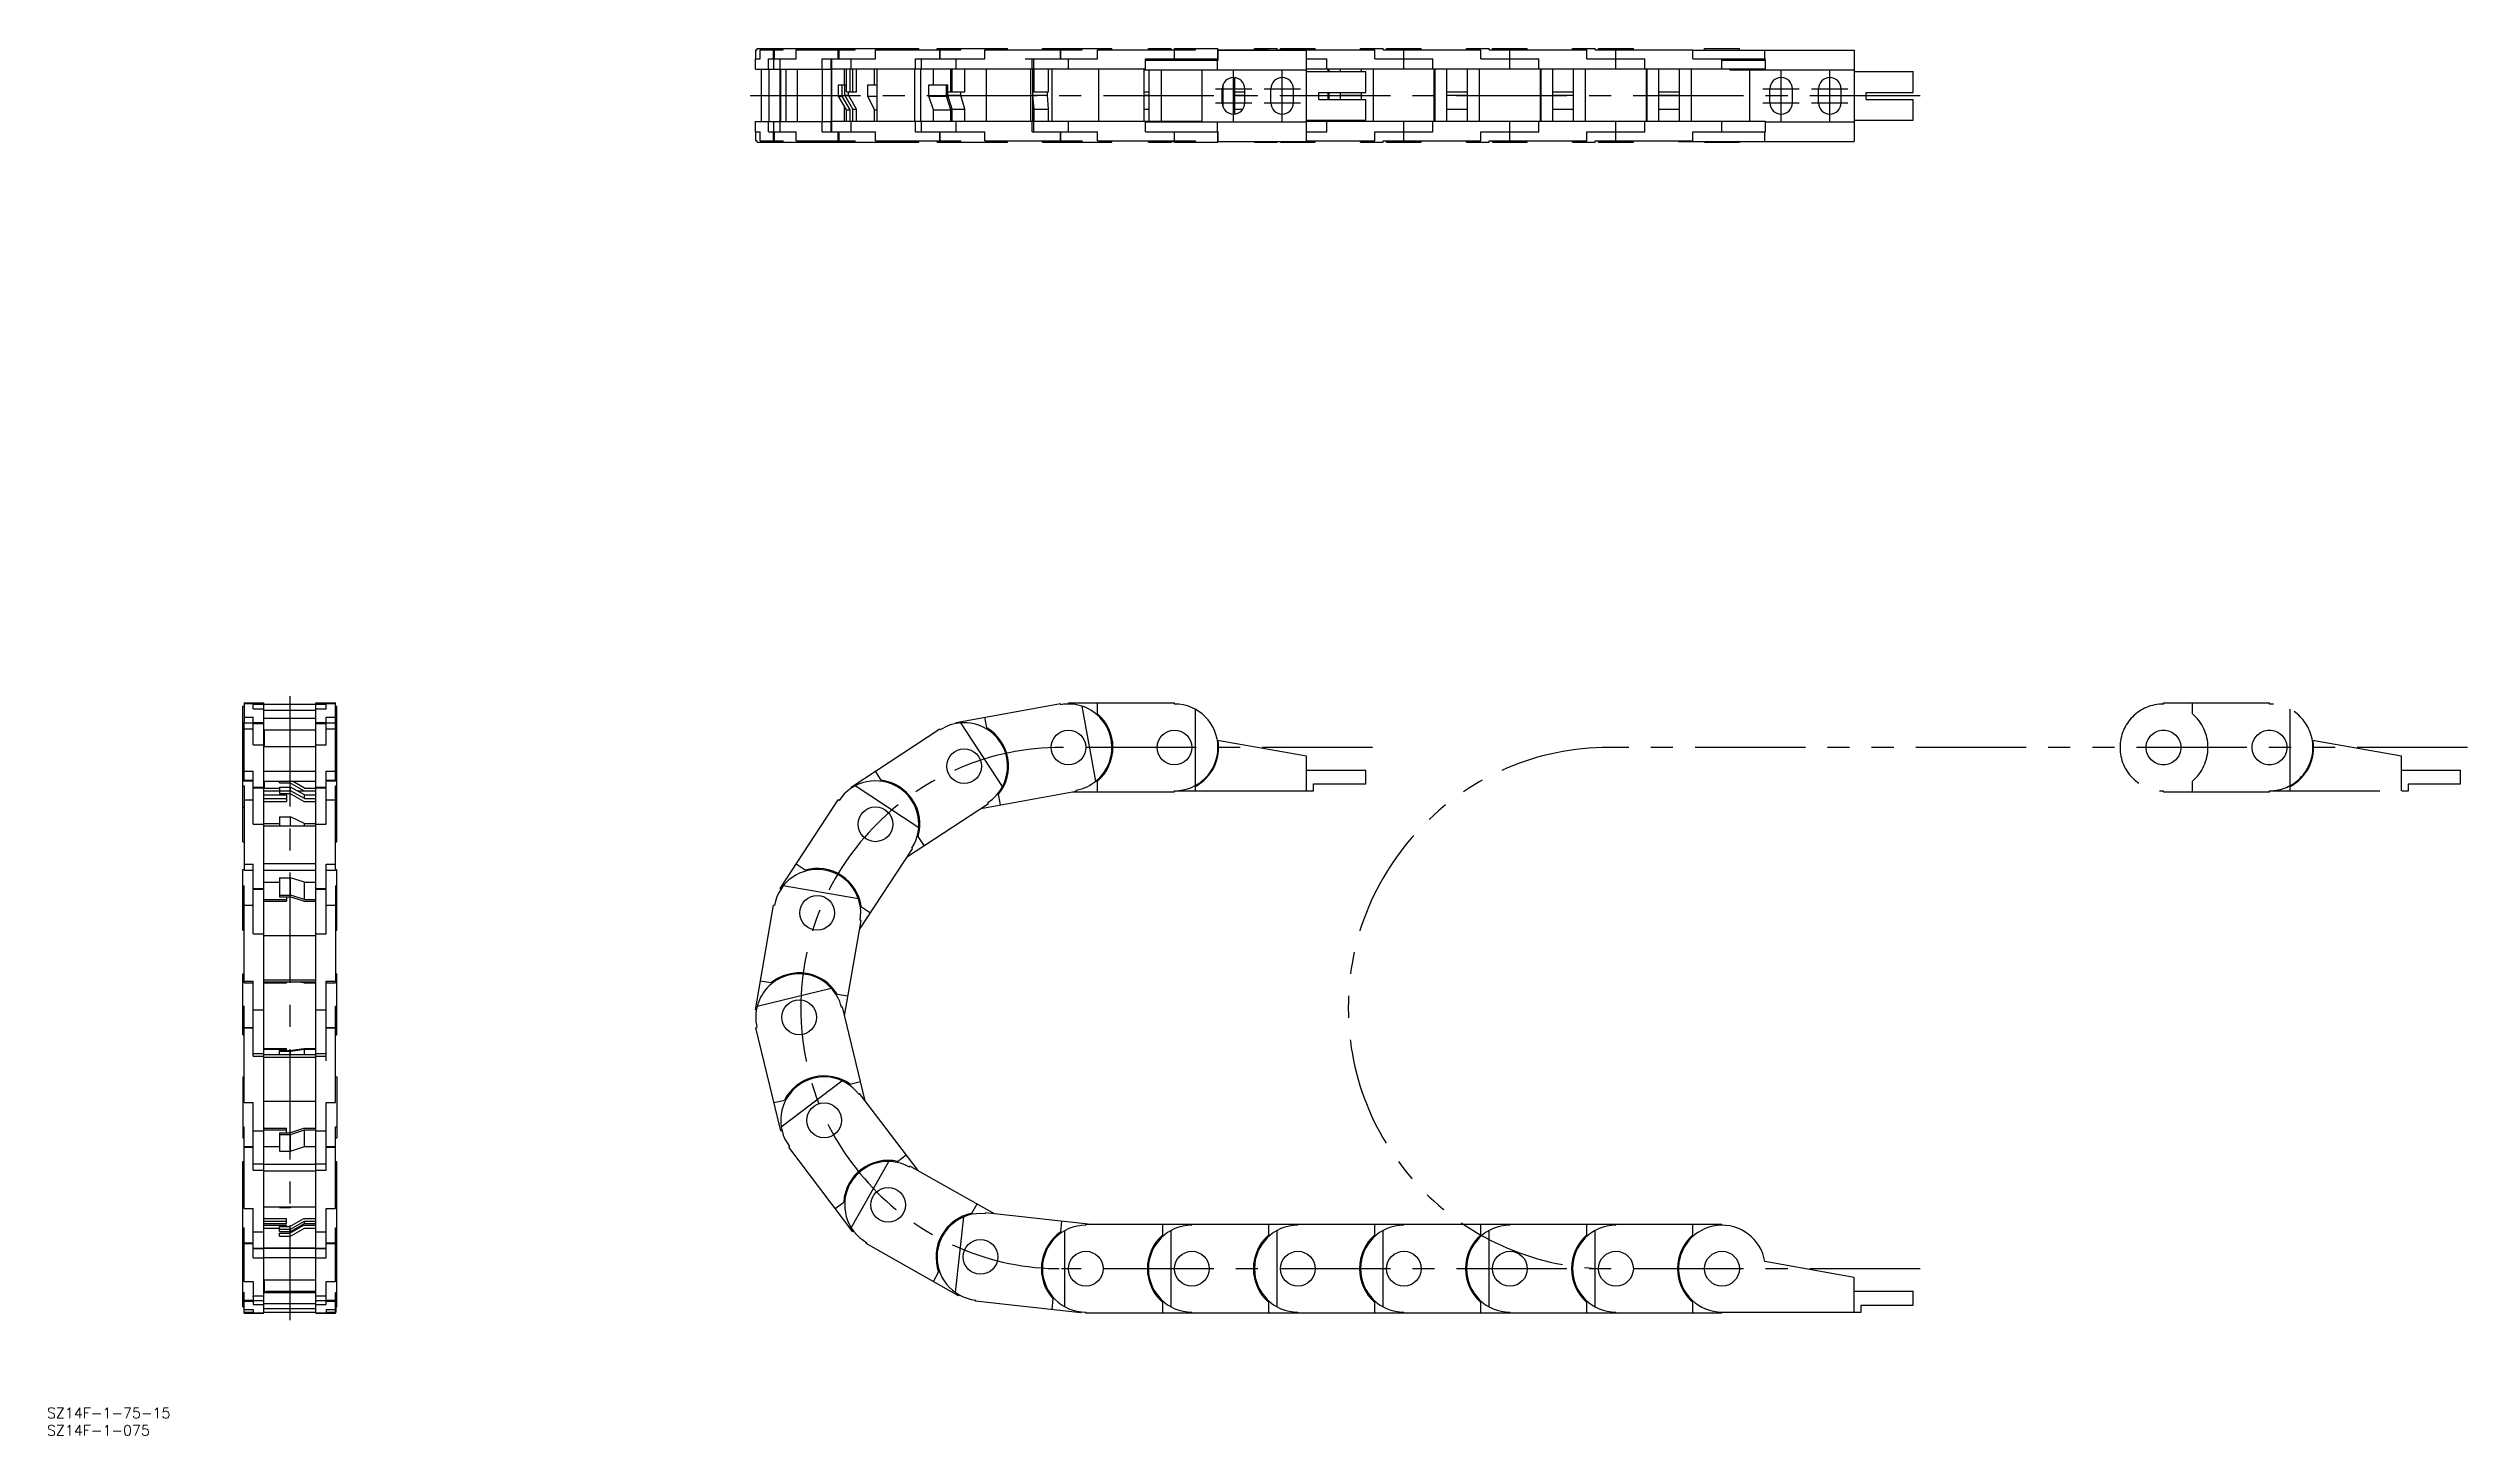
# Model space of a CAD drawing. Extents: x -69 to 626, y -35 to 364.
import ezdxf

# ---------------------------------------------------------------- set-up
doc = ezdxf.new("R2010")
doc.units = 0
doc.linetypes.add('CENTER', pattern=[50.8, 31.75, -6.35, 6.35, -6.35])
doc.linetypes.add('PHANTOM', pattern=[63.5, 31.75, -6.35, 6.35, -6.35, 6.35, -6.35])
doc.layers.get('0').update_dxf_attribs({"linetype": 'CONTINUOUS'})
doc.layers.add('CENTER', color=1, linetype='CENTER')
doc.styles.get("Standard").update_dxf_attribs({"font": 'txt.shx', "height": 3, "bigfont": 'bigfont.shx'})

msp = doc.modelspace()

# ---------------------------------------------------------------- linework, layer by layer
at = {"color": 7, "linetype": 'CONTINUOUS'}
for p, q in [((134.03, 363.58), (134.46, 363.58)), ((134.03, 360.97), (134.03, 363.58)), ((134.46, 363.97), (180.97, 363.97)), ((134.46, 363.58), (134.46, 363.97)), ((135.34, 363.58), (141.95, 363.58)), ((135.34, 360.97), (135.34, 363.58)), ((139.12, 360.97), (139.12, 363.58)), ((139.42, 360.97), (139.42, 363.58)), ((141.95, 363.58), (141.95, 363.97)), ((145.62, 363.58), (162.6, 363.58)), ((145.62, 360.97), (145.62, 363.58)), ((157.77, 360.97), (157.77, 363.58)), ((158.02, 360.97), (158.02, 363.58)), ((162.6, 363.58), (162.6, 363.97)), ((168.44, 363.58), (192.99, 363.58)), ((168.44, 360.97), (168.44, 363.58)), ((180.97, 363.58), (180.97, 363.97)), ((186.19, 363.97), (206.48, 363.97)), ((186.19, 363.58), (186.19, 363.97)), ((186.96, 360.97), (186.96, 363.58)), ((187.13, 360.97), (187.13, 363.58)), ((188.98, 363.58), (188.98, 363.97)), ((192.99, 363.58), (192.99, 363.97)), ((199.94, 363.58), (227.97, 363.58)), ((199.94, 360.97), (199.94, 363.58)), ((206.48, 363.58), (206.48, 363.97)), ((216.5, 363.97), (236.5, 363.97)), ((216.5, 363.58), (216.5, 363.97)), ((219, 363.58), (219, 363.97)), ((221.74, 360.97), (221.74, 363.58)), ((221.79, 360.97), (221.79, 363.58)), ((227.97, 363.58), (227.97, 363.97)), ((232.35, 363.58), (260.5, 363.58)), ((232.35, 360.97), (232.35, 363.58)), ((236.5, 363.58), (236.5, 363.97)), ((247, 363.97), (253.5, 363.97)), ((247, 363.58), (247, 363.97)), ((253.5, 363.58), (253.5, 363.97)), ((254.5, 363.97), (267, 363.97)), ((254.5, 360.97), (254.5, 363.97)), ((260.5, 363.58), (260.5, 363.97)), ((267, 360.97), (267, 363.97)), ((267, 363.58), (281.65, 363.58)), ((267, 363.45), (292.5, 363.45)), ((267.04, 360.62), (267.04, 363.45)), ((277.5, 363.97), (284, 363.97)), ((277.5, 363.58), (277.5, 363.97)), ((281.65, 363.45), (281.65, 363.58)), ((284, 363.58), (284, 363.97)), ((284, 363.58), (312.15, 363.58)), ((285, 363.97), (295, 363.97)), ((285, 363.58), (285, 363.97)), ((290, 363.45), (290, 363.58)), ((292.5, 337.15), (292.5, 363.45)), ((295, 363.58), (295, 363.97)), ((308, 363.97), (314.5, 363.97)), ((308, 363.58), (308, 363.97)), ((312.15, 360.97), (312.15, 363.58)), ((314.5, 363.58), (314.5, 363.97)), ((314.5, 363.58), (342.65, 363.58)), ((315.5, 363.97), (325.5, 363.97)), ((315.5, 363.58), (315.5, 363.97)), ((320.5, 357.97), (320.5, 363.58)), ((325.5, 363.58), (325.5, 363.97)), ((338.5, 363.97), (345, 363.97)), ((338.5, 363.58), (338.5, 363.97)), ((342.65, 360.97), (342.65, 363.58)), ((345, 363.58), (345, 363.97)), ((345, 363.58), (373.15, 363.58)), ((346, 363.97), (356, 363.97)), ((346, 363.58), (346, 363.97)), ((351, 357.97), (351, 363.58)), ((356, 363.58), (356, 363.97)), ((369, 363.97), (375.5, 363.97)), ((369, 363.58), (369, 363.97)), ((373.15, 360.97), (373.15, 363.58)), ((375.5, 363.58), (375.5, 363.97)), ((375.5, 363.58), (403.65, 363.58)), ((376.5, 363.97), (386.5, 363.97)), ((376.5, 363.58), (376.5, 363.97)), ((381.5, 357.97), (381.5, 363.58)), ((386.5, 363.58), (386.5, 363.97)), ((403.65, 360.97), (403.65, 363.58)), ((403.65, 363.45), (450, 363.45)), ((407, 363.97), (417, 363.97)), ((407, 363.45), (407, 363.97)), ((417, 363.45), (417, 363.97)), ((424.33, 360.62), (424.33, 363.45)), ((450, 363.45), (450, 337.15)), ((133.92, 357.97), (133.92, 360.97)), ((133.92, 360.97), (135.34, 360.97)), ((133.92, 357.97), (155.86, 357.97)), ((135.71, 342.97), (135.71, 357.97)), ((137.7, 357.97), (137.7, 360.97)), ((137.7, 360.97), (145.62, 360.97)), ((137.93, 342.97), (137.93, 357.97)), ((139.23, 357.97), (139.23, 360.97)), ((140.53, 360.97), (141.03, 360.97)), ((140.53, 360.97), (140.53, 360.97)), ((141.03, 357.97), (141.03, 360.97)), ((141.04, 342.97), (141.04, 357.97)), ((141.23, 342.97), (141.23, 357.97)), ((142.82, 342.97), (142.82, 357.97)), ((146.09, 342.97), (146.09, 357.97)), ((153.19, 360.97), (168.44, 360.97)), ((153.19, 357.97), (153.19, 360.97)), ((153.22, 342.97), (153.22, 357.97)), ((155.78, 357.97), (155.78, 360.97)), ((155.78, 360.97), (155.97, 360.97)), ((155.86, 342.97), (155.86, 357.97)), ((155.93, 342.97), (155.93, 357.97)), ((246.15, 357.97), (155.93, 357.97)), ((155.97, 357.97), (155.97, 360.97)), ((159.59, 353.47), (159.59, 357.97)), ((160.15, 351.47), (160.15, 357.97)), ((160.4, 360.97), (161.46, 360.97)), ((160.4, 360.97), (160.4, 360.97)), ((161.17, 351.47), (161.17, 357.97)), ((161.46, 357.97), (161.46, 360.97)), ((161.96, 351.47), (161.96, 357.97)), ((162.98, 351.47), (162.98, 357.97)), ((168.24, 353.47), (168.24, 357.97)), ((168.94, 342.97), (168.94, 357.97)), ((179.81, 342.97), (179.81, 357.97)), ((179.98, 360.97), (199.94, 360.97)), ((179.98, 357.97), (179.98, 360.97)), ((181.54, 342.97), (181.54, 357.97)), ((181.68, 357.97), (181.68, 360.97)), ((185.13, 353.47), (185.13, 357.97)), ((190.15, 351.47), (190.15, 357.97)), ((190.38, 360.97), (191.72, 360.97)), ((190.38, 360.97), (190.38, 360.97)), ((190.59, 351.47), (190.59, 357.97)), ((191.72, 357.97), (191.72, 360.97)), ((194.16, 351.47), (194.16, 357.97)), ((200.38, 342.97), (200.38, 357.97)), ((211.5, 360.97), (232.35, 360.97)), ((213.18, 342.97), (213.18, 357.97)), ((213.52, 357.97), (213.52, 360.97)), ((213.74, 342.97), (213.74, 357.97)), ((214.01, 351.47), (214.01, 357.97)), ((214.07, 357.97), (214.07, 360.97)), ((214.15, 351.47), (214.15, 357.97)), ((218.21, 351.47), (218.21, 357.97)), ((219.29, 342.97), (219.29, 357.97)), ((224, 357.97), (224, 360.97)), ((232.75, 342.97), (232.75, 357.97)), ((245.75, 342.97), (245.75, 357.97)), ((245.75, 357.8), (292.5, 357.8)), ((246.15, 357.97), (246.15, 360.97)), ((246.15, 360.97), (258.05, 360.97)), ((246.15, 360.62), (267.04, 360.62)), ((247.25, 342.97), (247.25, 357.8)), ((249.5, 360.62), (249.5, 360.97)), ((250.75, 342.97), (250.75, 357.8)), ((258.05, 360.97), (267, 360.97)), ((258.05, 360.97), (258.05, 360.97)), ((259.5, 360.62), (259.5, 360.97)), ((260.5, 360.62), (260.5, 360.97)), ((262.5, 342.8), (262.5, 357.8)), ((266.83, 357.8), (266.83, 360.62)), ((271.75, 355.54), (271.75, 345.06)), ((292.5, 360.97), (298.35, 360.97)), ((424.5, 357.97), (292.5, 357.97)), ((292.5, 357.3), (309.5, 357.3)), ((298.35, 357.97), (298.35, 360.97)), ((298.75, 357.3), (298.75, 357.97)), ((299, 357.3), (299, 357.97)), ((302.25, 357.3), (302.25, 357.97)), ((308.25, 357.3), (308.25, 357.97)), ((309.5, 351.3), (309.5, 357.3)), ((311.75, 342.97), (311.75, 357.97)), ((312.15, 360.97), (328.85, 360.97)), ((328.85, 357.97), (328.85, 360.97)), ((329.25, 342.97), (329.25, 357.97)), ((329.5, 342.97), (329.5, 357.97)), ((332.75, 357.97), (332.75, 342.97)), ((338.75, 342.97), (338.75, 357.97)), ((342.25, 342.97), (342.25, 357.97)), ((342.65, 360.97), (359.35, 360.97)), ((359.35, 357.97), (359.35, 360.97)), ((359.75, 342.97), (359.75, 357.97)), ((360, 342.97), (360, 357.97)), ((363.25, 357.97), (363.25, 342.97)), ((369.25, 342.97), (369.25, 357.97)), ((372.75, 342.97), (372.75, 357.97)), ((373.15, 360.97), (389.85, 360.97)), ((389.85, 357.97), (389.85, 360.97)), ((390.25, 342.97), (390.25, 357.97)), ((390.5, 342.97), (390.5, 357.97)), ((393.75, 357.97), (393.75, 342.97)), ((399.75, 342.97), (399.75, 357.97)), ((403.25, 342.97), (403.25, 357.97)), ((403.65, 360.97), (424.5, 360.97)), ((412, 357.97), (412, 360.97)), ((412, 360.62), (424.54, 360.62)), ((414.24, 357.8), (414.24, 357.97)), ((414.24, 357.8), (450, 357.8)), ((420, 342.97), (420, 357.8)), ((424.5, 357.97), (424.5, 360.62)), ((424.54, 357.8), (424.54, 360.62)), ((450, 357.3), (467, 357.3)), ((467, 351.3), (467, 357.3)), ((157.87, 350.26), (157.87, 353.47)), ((157.87, 353.47), (160.15, 353.47)), ((160.15, 346.26), (157.87, 350.26)), ((157.87, 350.26), (158.9, 350.26)), ((158.9, 350.26), (158.9, 353.47)), ((161.17, 346.26), (158.9, 350.26)), ((159.69, 350.47), (159.69, 353.47)), ((161.96, 346.47), (159.69, 350.47)), ((159.69, 350.47), (160.74, 350.47)), ((160.15, 351.47), (162.98, 351.47)), ((160.74, 350.47), (160.74, 351.47)), ((162.98, 346.47), (160.74, 350.47)), ((166.31, 350.26), (166.31, 353.47)), ((166.31, 353.47), (168.94, 353.47)), ((168.24, 346.26), (166.31, 350.26)), ((166.31, 350.26), (168.94, 350.26)), ((183.87, 350.26), (183.87, 353.47)), ((183.87, 353.47), (189.32, 353.47)), ((185.13, 346.26), (183.87, 350.26)), ((183.87, 350.26), (188.88, 350.26)), ((188.88, 350.26), (188.88, 353.47)), ((190.15, 346.26), (188.88, 350.26)), ((189.32, 350.47), (189.32, 353.47)), ((189.32, 351.47), (194.16, 351.47)), ((190.59, 346.47), (189.32, 350.47)), ((189.32, 350.47), (193.03, 350.47)), ((193.03, 350.47), (193.03, 351.47)), ((194.16, 346.47), (193.03, 350.47)), ((213.74, 353.47), (213.75, 353.47)), ((214.01, 346.26), (213.74, 348.97)), ((213.75, 350.47), (213.75, 353.47)), ((213.75, 351.47), (218.21, 351.47)), ((213.75, 350.47), (217.96, 350.47)), ((214.15, 346.47), (213.75, 350.47)), ((217.96, 350.47), (217.96, 351.47)), ((218.21, 346.47), (217.96, 350.47)), ((245.75, 351.47), (247.25, 351.47)), ((245.75, 350.47), (247.25, 350.47)), ((268.25, 348.3), (268.25, 352.3)), ((268.5, 347.05), (268.5, 353.55)), ((271.75, 351.47), (274.75, 351.47)), ((271.75, 350.47), (274.75, 350.47)), ((274.75, 348.3), (274.75, 352.3)), ((282.25, 348.3), (282.25, 352.3)), ((288.75, 348.3), (288.75, 352.3)), ((296, 351.3), (309.5, 351.3)), ((296, 349.3), (296, 351.3)), ((296, 349.3), (309.5, 349.3)), ((298.75, 349.3), (298.75, 351.3)), ((299, 349.3), (299, 351.3)), ((302.25, 349.3), (302.25, 351.3)), ((302.25, 350.47), (308.25, 350.47)), ((308.25, 349.3), (308.25, 351.3)), ((309.5, 343.3), (309.5, 349.3)), ((332.75, 351.47), (338.75, 351.47)), ((332.75, 350.47), (338.75, 350.47)), ((363.25, 351.47), (369.25, 351.47)), ((363.25, 350.47), (369.25, 350.47)), ((393.75, 351.47), (399.75, 351.47)), ((393.75, 350.47), (399.75, 350.47)), ((425.75, 348.3), (425.75, 352.3)), ((432.25, 348.3), (432.25, 352.3)), ((439.75, 348.3), (439.75, 352.3)), ((446.25, 348.3), (446.25, 352.3)), ((453.5, 351.3), (467, 351.3)), ((453.5, 349.3), (453.5, 351.3)), ((453.5, 349.3), (467, 349.3)), ((467, 343.3), (467, 349.3)), ((133.92, 342.97), (155.86, 342.97)), ((133.92, 339.97), (133.92, 342.97)), ((137.7, 339.97), (137.7, 342.97)), ((139.23, 339.97), (139.23, 342.97)), ((141.03, 339.97), (141.03, 342.97)), ((153.19, 339.97), (153.19, 342.97)), ((155.78, 339.98), (155.78, 342.97)), ((262.5, 342.97), (155.93, 342.97)), ((155.97, 339.97), (155.97, 342.97)), ((159.59, 342.97), (159.59, 347.25)), ((160.15, 346.26), (161.17, 346.26)), ((160.15, 342.97), (160.15, 346.26)), ((161.17, 342.97), (161.17, 346.26)), ((161.46, 339.97), (161.46, 342.97)), ((161.96, 342.97), (161.96, 346.47)), ((161.96, 346.47), (162.98, 346.47)), ((162.98, 342.97), (162.98, 346.47)), ((168.24, 346.26), (168.94, 346.26)), ((168.24, 342.97), (168.24, 346.26)), ((179.98, 339.97), (179.98, 342.97)), ((181.68, 339.98), (181.68, 342.97)), ((185.13, 346.26), (190.15, 346.26)), ((185.13, 342.97), (185.13, 346.26)), ((190.15, 342.97), (190.15, 346.26)), ((190.59, 342.97), (190.59, 346.47)), ((190.59, 346.47), (194.16, 346.47)), ((191.72, 339.97), (191.72, 342.97)), ((194.16, 342.97), (194.16, 346.47)), ((213.52, 339.97), (213.52, 342.97)), ((213.74, 346.26), (214.01, 346.26)), ((214.01, 342.97), (214.01, 346.26)), ((214.07, 339.98), (214.07, 342.97)), ((214.15, 342.97), (214.15, 346.47)), ((214.15, 346.47), (218.21, 346.47)), ((218.21, 342.97), (218.21, 346.47)), ((224, 339.97), (224, 342.97)), ((245.75, 346.47), (247.25, 346.47)), ((246.15, 339.97), (246.15, 342.97)), ((246.15, 342.8), (292.5, 342.8)), ((259.5, 342.8), (259.5, 342.97)), ((266.83, 339.97), (266.83, 342.8)), ((271.75, 346.47), (274.19, 346.47)), ((292.5, 343.3), (309.5, 343.3)), ((424.5, 342.97), (292.5, 342.97)), ((298.35, 339.97), (298.35, 342.97)), ((298.75, 342.97), (298.75, 343.3)), ((299, 342.97), (299, 343.3)), ((302.25, 342.97), (302.25, 343.3)), ((308.25, 342.97), (308.25, 343.3)), ((320.5, 337.37), (320.5, 342.97)), ((328.85, 339.97), (328.85, 342.97)), ((332.75, 346.47), (338.75, 346.47)), ((351, 337.37), (351, 342.97)), ((359.35, 339.97), (359.35, 342.97)), ((363.25, 346.47), (369.25, 346.47)), ((381.5, 337.37), (381.5, 342.97)), ((389.85, 339.97), (389.85, 342.97)), ((393.75, 346.47), (399.75, 346.47)), ((412, 339.97), (412, 342.97)), ((424.5, 339.97), (424.5, 342.97)), ((424.5, 342.8), (450, 342.8)), ((424.54, 339.97), (424.54, 342.8)), ((450, 343.3), (467, 343.3)), ((133.92, 339.97), (135.34, 339.97)), ((134.03, 337.37), (134.03, 339.97)), ((134.03, 337.37), (134.46, 337.37)), ((134.46, 336.97), (134.46, 337.37)), ((134.46, 336.97), (180.97, 336.97)), ((135.34, 337.37), (135.34, 339.97)), ((135.34, 337.37), (141.95, 337.37)), ((137.7, 339.97), (145.62, 339.97)), ((139.12, 337.37), (139.12, 339.97)), ((139.42, 337.37), (139.42, 339.97)), ((140.53, 339.98), (141.29, 339.98)), ((140.53, 339.97), (140.53, 339.98)), ((141.95, 336.97), (141.95, 337.37)), ((145.62, 337.37), (145.62, 339.97)), ((145.62, 337.37), (162.6, 337.37)), ((153.19, 339.97), (168.44, 339.97)), ((155.78, 339.98), (155.97, 339.98)), ((157.77, 337.37), (157.77, 339.97)), ((158.02, 337.37), (158.02, 339.97)), ((160.4, 339.98), (161.62, 339.98)), ((160.4, 339.97), (160.4, 339.98)), ((162.6, 336.97), (162.6, 337.37)), ((168.44, 337.37), (168.44, 339.97)), ((168.44, 337.37), (192.99, 337.37)), ((179.98, 339.97), (199.94, 339.97)), ((180.97, 336.97), (180.97, 337.37)), ((186.19, 336.97), (186.19, 337.37)), ((186.19, 336.97), (206.48, 336.97)), ((186.96, 337.37), (186.96, 339.97)), ((187.13, 337.37), (187.13, 339.97)), ((188.98, 336.97), (188.98, 337.37)), ((190.38, 339.98), (191.77, 339.98)), ((190.38, 339.97), (190.38, 339.98)), ((192.99, 336.97), (192.99, 337.37)), ((199.94, 337.37), (199.94, 339.97)), ((199.94, 337.37), (227.97, 337.37)), ((206.48, 336.97), (206.48, 337.37)), ((213.52, 339.97), (232.35, 339.97)), ((216.5, 336.97), (216.5, 337.37)), ((216.5, 336.97), (236.5, 336.97)), ((219, 336.97), (219, 337.37)), ((221.74, 337.37), (221.74, 339.97)), ((221.79, 337.37), (221.79, 339.97)), ((227.97, 336.97), (227.97, 337.37)), ((232.35, 337.37), (232.35, 339.97)), ((232.35, 337.37), (260.5, 337.37)), ((236.5, 336.97), (236.5, 337.37)), ((246.15, 339.97), (267.04, 339.97)), ((247, 336.97), (247, 337.37)), ((247, 336.97), (253.5, 336.97)), ((249.5, 337.15), (249.5, 337.37)), ((249.5, 337.15), (259.5, 337.15)), ((253.5, 336.97), (253.5, 337.15)), ((254.5, 337.37), (254.5, 339.97)), ((254.5, 336.97), (254.5, 337.15)), ((254.5, 336.97), (267, 336.97)), ((258.05, 339.98), (266.83, 339.98)), ((258.05, 339.97), (258.05, 339.98)), ((259.5, 337.15), (259.5, 337.37)), ((260.5, 336.97), (260.5, 337.37)), ((267, 336.97), (267, 339.97)), ((267, 337.15), (292.5, 337.15)), ((267.04, 337.15), (267.04, 339.97)), ((277.5, 336.97), (277.5, 337.15)), ((277.5, 336.97), (284, 336.97)), ((284, 336.97), (284, 337.15)), ((285, 336.97), (285, 337.15)), ((285, 336.97), (295, 336.97)), ((292.5, 339.97), (298.35, 339.97)), ((292.5, 337.37), (312.15, 337.37)), ((295, 336.97), (295, 337.37)), ((308, 336.97), (308, 337.37)), ((308, 336.97), (314.5, 336.97)), ((312.15, 339.97), (328.85, 339.97)), ((312.15, 337.37), (312.15, 339.97)), ((314.5, 337.37), (342.65, 337.37)), ((314.5, 336.97), (314.5, 337.37)), ((315.5, 336.97), (315.5, 337.37)), ((315.5, 336.97), (325.5, 336.97)), ((325.5, 336.97), (325.5, 337.37)), ((338.5, 336.97), (338.5, 337.37)), ((338.5, 336.97), (345, 336.97)), ((342.65, 339.97), (359.35, 339.97)), ((342.65, 337.37), (342.65, 339.97)), ((345, 337.37), (373.15, 337.37)), ((345, 336.97), (345, 337.37)), ((346, 336.97), (346, 337.37)), ((346, 336.97), (356, 336.97)), ((356, 336.97), (356, 337.37)), ((369, 336.97), (369, 337.37)), ((369, 336.97), (375.5, 336.97)), ((373.15, 339.97), (389.85, 339.97)), ((373.15, 337.37), (373.15, 339.97)), ((375.5, 337.37), (403.65, 337.37)), ((375.5, 336.97), (375.5, 337.37)), ((376.5, 336.97), (376.5, 337.37)), ((376.5, 336.97), (386.5, 336.97)), ((386.5, 336.97), (386.5, 337.37)), ((399.5, 337.15), (399.5, 337.37)), ((399.5, 337.15), (450, 337.15)), ((403.65, 339.97), (424.54, 339.97)), ((403.65, 337.37), (403.65, 339.97)), ((407, 336.97), (407, 337.15)), ((407, 336.97), (417, 336.97)), ((417, 336.97), (417, 337.15)), ((424.33, 337.15), (424.33, 339.97)), ((-13.5, 135.68), (-13.5, 174.65)), ((-13.5, 174.65), (-13.1, 174.65)), ((-13.1, 175.6), (-7.5, 175.6)), ((-13.1, 175.6), (-13.1, 169.91)), ((-13.1, 175.4), (-10.5, 175.4)), ((-10.5, 173.92), (-10.5, 175.6)), ((-10.5, 175.3), (10.5, 175.3)), ((-7.5, 0), (-7.5, 175.6)), ((7.5, 0), (7.5, 175.6)), ((7.5, 175.6), (13.1, 175.6)), ((10.5, 173.92), (10.5, 175.6)), ((10.5, 175.4), (13.1, 175.4)), ((13.1, 169.91), (13.1, 175.6)), ((13.1, 174.65), (13.5, 174.65)), ((13.5, 135.68), (13.5, 174.65)), ((191.72, 170), (221.74, 175.4)), ((221.79, 175.1), (221.74, 175.4)), ((224, 175.6), (254.5, 175.6)), ((224, 175.3), (224, 175.6)), ((231.84, 153.07), (227.97, 174.65)), ((232.35, 172.5), (232.35, 175.6)), ((254.5, 175.3), (254.5, 175.6)), ((-13.5, 169.91), (-10.5, 169.91)), ((-13.5, 169.87), (-13.1, 169.87)), ((-13.1, 171.48), (-10.5, 171.48)), ((-13.1, 153.18), (-13.1, 169.87)), ((-13.1, 168.11), (-10.5, 168.11)), ((-10.5, 173.92), (-7.5, 173.92)), ((-10.5, 163.53), (-10.5, 171.48)), ((-10.5, 170), (-7.5, 170)), ((-10.5, 169.71), (-7.5, 169.71)), ((-7.5, 173.56), (7.5, 173.56)), ((-7.5, 171.26), (7.5, 171.26)), ((-7.5, 167.91), (7.5, 167.91)), ((-7.32, 163.06), (-7.32, 167.91)), ((7.5, 173.92), (10.5, 173.92)), ((7.5, 170), (10.5, 170)), ((7.5, 169.71), (10.5, 169.71)), ((10.5, 163.53), (10.5, 171.48)), ((10.5, 171.48), (13.1, 171.48)), ((10.5, 169.91), (13.5, 169.91)), ((10.5, 168.11), (13.1, 168.11)), ((13.1, 153.18), (13.1, 169.87)), ((13.1, 169.87), (13.5, 169.87)), ((161.46, 151.39), (186.96, 168.11)), ((187.13, 167.86), (186.96, 168.11)), ((191.77, 169.71), (191.72, 170)), ((205.01, 151.52), (192.99, 169.87)), ((200.48, 168.43), (199.94, 171.48)), ((260.5, 151.83), (260.5, 173.77)), ((-13.5, 162.41), (-13.1, 162.41)), ((-10.5, 163.53), (-7.5, 163.53)), ((-7.5, 163.06), (7.5, 163.06)), ((7.5, 163.53), (10.5, 163.53)), ((13.1, 162.41), (13.5, 162.41)), ((292.5, 160.3), (266.83, 164.83)), ((292.5, 150.3), (292.5, 160.3)), ((-13.5, 153.18), (-10.5, 153.18)), ((-13.1, 155.97), (-10.5, 155.97)), ((-13.1, 153.37), (-10.5, 153.37)), ((-10.5, 140.73), (-10.5, 155.97)), ((-7.5, 155.93), (7.5, 155.93)), ((10.5, 140.73), (10.5, 155.97)), ((10.5, 155.97), (13.1, 155.97)), ((10.5, 153.37), (13.1, 153.37)), ((10.5, 153.18), (13.5, 153.18)), ((170.14, 153.37), (168.44, 155.97)), ((292.5, 156.3), (309.5, 156.3)), ((309.5, 152.3), (309.5, 156.3)), ((-13.5, 151.72), (-13.1, 151.72)), ((-13.1, 151.72), (-13.1, 127.49)), ((-13.1, 147.71), (-10.5, 147.71)), ((-10.5, 151.39), (-7.5, 151.39)), ((-10.5, 151.14), (-7.5, 151.14)), ((-10.5, 150.23), (-10.5, 151.14)), ((-10.5, 150.23), (-10.5, 150.23)), ((-7.5, 153.09), (7.5, 153.09)), ((-7.5, 151.1), (-3, 151.1)), ((-7.5, 150.3), (-3, 150.3)), ((-7.5, 149.12), (-1, 149.12)), ((-7.5, 148.06), (-1, 148.06)), ((-7.5, 147.27), (-1, 147.27)), ((-7.32, 151.1), (-7.32, 153.09)), ((-3, 152.61), (-3, 153.09)), ((-3, 152.61), (0, 152.61)), ((-3, 151.39), (-3, 149.54)), ((-3, 151.39), (0.21, 151.39)), ((-3, 150.33), (0.21, 150.33)), ((-3, 149.54), (0, 149.54)), ((-1, 149.12), (-1, 147.27)), ((4, 150.3), (0, 152.61)), ((4, 147.27), (0, 149.54)), ((4.21, 149.12), (0.21, 151.39)), ((0.21, 150.33), (0.21, 151.39)), ((4.21, 148.06), (0.21, 150.33)), ((4.21, 151.1), (0.77, 153.09)), ((2.13, 150.3), (7.5, 150.3)), ((4, 147.27), (7.5, 147.27)), ((4.21, 151.1), (7.5, 151.1)), ((4.21, 148.06), (4.21, 149.12)), ((4.21, 149.12), (7.5, 149.12)), ((4.21, 148.06), (7.5, 148.06)), ((7.5, 151.39), (10.5, 151.39)), ((7.5, 151.14), (10.5, 151.14)), ((10.49, 150.23), (10.49, 151.14)), ((10.49, 150.23), (10.5, 150.23)), ((10.5, 147.71), (13.1, 147.71)), ((13.1, 127.49), (13.1, 151.72)), ((13.1, 151.72), (13.5, 151.72)), ((141.03, 122.21), (157.77, 147.71)), ((158.02, 147.54), (157.77, 147.71)), ((161.62, 151.14), (161.46, 151.39)), ((180.93, 139.68), (162.6, 151.72)), ((177.71, 131.44), (201, 146.7)), ((198.81, 145.27), (226.26, 150.2)), ((201, 146.7), (200.83, 146.95)), ((204.46, 146.28), (203.91, 149.33)), ((225.14, 150), (254.5, 150)), ((226.26, 150.2), (226.21, 150.5)), ((232.35, 150), (232.35, 153.1)), ((254.5, 150.3), (294.5, 150.3)), ((254.5, 150), (254.5, 150.3)), ((260.5, 150.3), (260.5, 151.61)), ((294.5, 152.3), (309.5, 152.3)), ((294.5, 150.3), (294.5, 152.3)), ((-13.5, 145.68), (-13.1, 145.68)), ((-10.5, 140.73), (-7.5, 140.73)), ((-7.5, 140.9), (-3, 140.9)), ((-7.5, 140.23), (7.5, 140.23)), ((-3, 142.84), (-3, 140.23)), ((-3, 142.84), (0.21, 142.84)), ((4.21, 140.9), (0.21, 142.84)), ((0.21, 140.23), (0.21, 142.84)), ((4.21, 140.9), (7.5, 140.9)), ((4.21, 140.23), (4.21, 140.9)), ((7.5, 140.73), (10.5, 140.73)), ((13.1, 145.68), (13.5, 145.68)), ((-13.5, 135.68), (-13.1, 135.68)), ((13.1, 135.68), (13.5, 135.68)), ((163.89, 110.38), (179.17, 133.66)), ((179.17, 133.66), (178.92, 133.82)), ((182.47, 134.56), (180.78, 137.15)), ((-13.5, 110.19), (-13.5, 127.69)), ((-13.5, 127.69), (-13.1, 127.69)), ((-13.1, 129.19), (-10.5, 129.19)), ((-13.1, 127.49), (-10.5, 127.49)), ((-10.5, 109.14), (-10.5, 129.19)), ((-7.5, 129.36), (7.5, 129.36)), ((-7.5, 127.5), (7.5, 127.5)), ((-3, 125.29), (-3, 119.83)), ((-3, 125.29), (0.21, 125.29)), ((4.21, 124.02), (0.21, 125.29)), ((0.21, 120.27), (0.21, 125.29)), ((10.5, 109.14), (10.5, 129.19)), ((10.5, 129.19), (13.1, 129.19)), ((10.5, 127.49), (13.1, 127.49)), ((13.1, 127.69), (13.5, 127.69)), ((13.5, 110.19), (13.5, 127.69)), ((148.21, 127.49), (145.62, 129.19)), ((-13.5, 122.97), (-13.1, 122.97)), ((-13.5, 120.19), (-13.1, 120.19)), ((-13.1, 95.02), (-13.1, 122.97)), ((-10.5, 122.21), (-7.5, 122.21)), ((-10.5, 122.05), (-7.5, 122.05)), ((-10.5, 120.73), (-10.5, 122.05)), ((-10.5, 120.73), (-10.5, 120.73)), ((-7.5, 124.02), (-3, 124.02)), ((-7.5, 119.01), (-1, 119.01)), ((-7.5, 118.57), (-1, 118.57)), ((-3, 120.27), (0.21, 120.27)), ((-3, 119.83), (-1, 119.83)), ((-3, 119.83), (0, 119.83)), ((-1, 119.83), (-1, 118.57)), ((4, 118.57), (0, 119.83)), ((4.21, 119.01), (0.21, 120.27)), ((4, 118.57), (7.5, 118.57)), ((4.21, 124.02), (7.5, 124.02)), ((4.21, 119.01), (4.21, 124.02)), ((4.21, 119.01), (7.5, 119.01)), ((7.5, 122.21), (10.5, 122.21)), ((7.5, 122.05), (10.5, 122.05)), ((10.49, 120.73), (10.49, 122.05)), ((10.49, 120.73), (10.5, 120.73)), ((13.1, 122.97), (13.1, 95.02)), ((13.1, 122.97), (13.5, 122.97)), ((13.1, 120.19), (13.5, 120.19)), ((141.29, 122.05), (141.03, 122.21)), ((163.56, 119.23), (141.95, 122.97)), ((-13.1, 117.37), (-10.5, 117.37)), ((10.5, 117.37), (13.1, 117.37)), ((133.92, 87.32), (139.12, 117.37)), ((139.42, 117.32), (139.12, 117.37)), ((159.6, 85.57), (164.35, 113)), ((164.35, 113), (164.05, 113.05)), ((167.02, 115.14), (164.43, 116.84)), ((-13.5, 110.19), (-13.1, 110.19)), ((-10.5, 109.14), (-7.5, 109.14)), ((-7.5, 108.7), (7.5, 108.7)), ((7.5, 109.14), (10.5, 109.14)), ((13.1, 110.19), (13.5, 110.19)), ((-13.5, 80.13), (-13.5, 97.63)), ((-13.5, 97.63), (-13.1, 97.63)), ((13.1, 97.63), (13.5, 97.63)), ((13.5, 80.13), (13.5, 97.63)), ((-13.1, 95.55), (-10.5, 95.55)), ((-13.1, 95.02), (-10.5, 95.02)), ((-10.5, 74), (-10.5, 95.55)), ((-7.5, 95.89), (7.5, 95.89)), ((-7.5, 95.31), (7.5, 95.31)), ((-7.5, 95.21), (-1, 95.21)), ((-7.5, 95.07), (-1, 95.07)), ((-1, 95.31), (-1, 95.07)), ((4, 95.07), (1.6, 95.31)), ((4.21, 95.21), (3.2, 95.31)), ((4, 95.07), (7.5, 95.07)), ((4.21, 95.21), (4.21, 95.31)), ((4.21, 95.21), (7.5, 95.21)), ((10.5, 72.63), (10.5, 95.55)), ((10.5, 95.55), (13.1, 95.55)), ((10.5, 95.02), (13.1, 95.02)), ((134.46, 88.38), (155.77, 93.55)), ((138.4, 95.02), (135.34, 95.55)), ((160.57, 91.18), (157.51, 91.71)), ((-13.5, 88.38), (-13.1, 88.38)), ((-13.1, 60.59), (-13.1, 88.38)), ((-10.5, 87.32), (-7.5, 87.32)), ((-10.5, 87.27), (-7.5, 87.27)), ((-10.5, 85.76), (-10.5, 87.27)), ((-10.5, 85.76), (-10.5, 85.76)), ((7.5, 87.32), (10.5, 87.32)), ((7.5, 87.27), (10.5, 87.27)), ((10.49, 85.76), (10.49, 87.27)), ((10.49, 85.76), (10.5, 85.76)), ((13.1, 60.59), (13.1, 88.38)), ((13.1, 88.38), (13.5, 88.38)), ((134.21, 87.27), (133.92, 87.32)), ((158.68, 88.08), (158.97, 88.15)), ((165.54, 61.1), (158.97, 88.15)), ((-13.5, 80.13), (-13.1, 80.13)), ((-13.1, 82.19), (-10.5, 82.19)), ((-13.1, 82.12), (-10.5, 82.12)), ((10.5, 82.19), (13.1, 82.19)), ((10.5, 82.12), (13.1, 82.12)), ((13.1, 80.13), (13.5, 80.13)), ((134.09, 82.12), (134.38, 82.19)), ((141.29, 52.48), (134.09, 82.12)), ((-10.5, 74.73), (-7.5, 74.73)), ((-10.5, 74), (-7.5, 74)), ((-7.5, 76.18), (-1, 76.18)), ((-7.5, 75.99), (-1, 75.99)), ((-7.5, 74.43), (7.5, 74.43)), ((-7.5, 73.68), (7.5, 73.68)), ((-3, 74.43), (-3, 75.63)), ((-3, 75.63), (0, 75.63)), ((-3, 75.44), (0.21, 75.44)), ((-1, 75.63), (-1, 76.18)), ((0, 75.63), (4, 76.18)), ((0.21, 75.44), (4.21, 75.99)), ((0.21, 74.43), (0.21, 75.44)), ((4, 76.18), (7.5, 76.18)), ((4.21, 75.99), (7.5, 75.99)), ((4.21, 74.43), (4.21, 75.99)), ((7.5, 74.73), (10.49, 74.73)), ((7.5, 74), (10.5, 74)), ((-13.5, 67.99), (-13.5, 50.49)), ((-13.5, 67.99), (-13.1, 67.99)), ((13.1, 67.99), (13.5, 67.99)), ((13.5, 67.99), (13.5, 50.49)), ((141.36, 53.66), (158.85, 66.9)), ((161.18, 65.9), (164.19, 66.63)), ((163.69, 63.04), (163.93, 63.22)), ((180.73, 41.01), (163.93, 63.22)), ((-13.1, 60.59), (-10.5, 60.59)), ((-10.5, 41.11), (-10.5, 60.59)), ((-7.5, 61.05), (7.5, 61.05)), ((10.5, 41.11), (10.5, 60.59)), ((10.5, 60.59), (13.1, 60.59)), ((139.32, 60.59), (142.33, 61.32)), ((-13.5, 53.66), (-13.1, 53.66)), ((-13.5, 50.49), (-13.1, 50.49)), ((-13.1, 30.11), (-13.1, 53.66)), ((-10.5, 52.48), (-7.5, 52.48)), ((-10.5, 51.1), (-10.5, 52.48)), ((-10.5, 51.1), (-10.5, 51.1)), ((-7.5, 53.27), (-1, 53.27)), ((-7.5, 52.78), (-1, 52.78)), ((-3, 51.87), (-3, 46.6)), ((-3, 51.87), (0, 51.87)), ((-3, 51.39), (0.21, 51.39)), ((-1, 51.87), (-1, 53.27)), ((0, 51.87), (4, 53.27)), ((0.21, 51.39), (4.21, 52.78)), ((0.21, 46.6), (0.21, 51.39)), ((4, 53.27), (7.5, 53.27)), ((4.21, 48), (4.21, 52.78)), ((4.21, 52.78), (7.5, 52.78)), ((7.5, 52.48), (10.5, 52.48)), ((10.49, 51.1), (10.49, 52.55)), ((10.49, 51.1), (10.5, 51.1)), ((13.1, 30.11), (13.1, 53.66)), ((13.1, 53.66), (13.5, 53.66)), ((13.1, 50.49), (13.5, 50.49)), ((141.29, 52.48), (141.58, 52.55)), ((-13.5, 1.83), (-13.5, 43.67)), ((-13.5, 43.67), (-13.1, 43.67)), ((-13.1, 47.95), (-10.5, 47.95)), ((-13.1, 47.77), (-10.5, 47.77)), ((-10.5, 42.98), (-7.5, 42.98)), ((-10.5, 42.99), (-7.5, 42.99)), ((-7.5, 48), (-3, 48)), ((-7.5, 42.88), (7.5, 42.88)), ((-3, 46.6), (0.21, 46.6)), ((0.21, 46.6), (4.21, 48)), ((4.21, 48), (7.5, 48)), ((7.5, 42.99), (10.49, 42.99)), ((7.5, 42.98), (10.49, 42.98)), ((10.5, 47.95), (13.1, 47.95)), ((10.5, 47.77), (13.1, 47.77)), ((13.1, 43.67), (13.5, 43.67)), ((13.5, 1.83), (13.5, 43.67)), ((143.52, 47.77), (143.76, 47.95)), ((161.92, 23.45), (143.52, 47.77)), ((161.51, 24.57), (172.29, 43.67)), ((174.82, 43.68), (177.3, 45.55)), ((178.27, 42.06), (178.41, 42.32)), ((202.7, 28.61), (178.41, 42.32)), ((-10.5, 41.11), (-7.5, 41.11)), ((-7.5, 40.98), (7.5, 40.98)), ((7.5, 41.11), (10.5, 41.11)), ((-13.1, 30.11), (-10.5, 30.11)), ((-10.5, 15.92), (-10.5, 30.11)), ((-7.5, 30.61), (7.5, 30.61)), ((-3, 30.38), (-3, 30.61)), ((-3, 30.38), (0.21, 30.38)), ((0.21, 30.38), (0.66, 30.61)), ((0.21, 30.38), (0.21, 30.61)), ((10.5, 15.92), (10.5, 30.11)), ((10.5, 30.11), (13.1, 30.11)), ((156.88, 30.11), (159.35, 31.98)), ((196.18, 28.74), (197.71, 31.43)), ((200.07, 28.61), (200.11, 28.9)), ((229.71, 25.6), (200.11, 28.9)), ((-13.5, 24.57), (-13.1, 24.57)), ((-13.1, 9.14), (-13.1, 24.57)), ((-10.5, 23.45), (-7.5, 23.45)), ((-10.5, 22.48), (-10.5, 23.45)), ((-10.5, 22.48), (-10.5, 22.48)), ((-7.5, 27.25), (-1, 27.25)), ((-7.5, 26.45), (-1, 26.45)), ((-7.5, 25.79), (-1, 25.79)), ((-7.5, 25.3), (-1, 25.3)), ((-7.5, 24.5), (-3, 24.5)), ((-3, 23.49), (-3, 24.95)), ((-3, 24.95), (0, 24.95)), ((-3, 24.16), (0.21, 24.16)), ((-3, 23.49), (0.21, 23.49)), ((-3, 22.99), (0, 22.99)), ((-3, 22.19), (-3, 22.99)), ((-3, 22.19), (0.21, 22.19)), ((-1, 25.79), (-1, 27.25)), ((-1, 24.95), (-1, 25.3)), ((0, 24.95), (4, 27.25)), ((0, 22.99), (4, 25.3)), ((0.21, 24.16), (4.21, 26.45)), ((0.21, 23.49), (4.21, 25.79)), ((0.21, 22.19), (4.21, 24.5)), ((0.21, 23.49), (0.21, 24.16)), ((4, 27.25), (7.5, 27.25)), ((4, 25.3), (7.5, 25.3)), ((4.21, 26.45), (7.5, 26.45)), ((4.21, 25.79), (4.21, 26.45)), ((4.21, 25.79), (7.5, 25.79)), ((4.21, 24.5), (7.5, 24.5)), ((7.5, 23.45), (10.5, 23.45)), ((10.49, 22.48), (10.49, 23.63)), ((10.49, 22.48), (10.5, 22.48)), ((13.1, 9.14), (13.1, 24.57)), ((13.1, 24.57), (13.5, 24.57)), ((161.92, 23.45), (162.16, 23.63)), ((191.51, 5.95), (193.94, 27.75)), ((221.78, 23.37), (222.12, 26.45)), ((223, 1.83), (223, 23.77)), ((229, 25.6), (412, 25.6)), ((229, 25.3), (229, 25.6)), ((251.15, 22.5), (251.15, 25.6)), ((253.5, 1.83), (253.5, 23.77)), ((259.5, 25.3), (259.5, 25.6)), ((281.65, 22.5), (281.65, 25.6)), ((284, 1.83), (284, 23.77)), ((290, 25.3), (290, 25.6)), ((312.15, 22.5), (312.15, 25.6)), ((314.5, 1.83), (314.5, 23.77)), ((320.5, 25.3), (320.5, 25.6)), ((342.65, 22.5), (342.65, 25.6)), ((345, 1.83), (345, 23.77)), ((351, 25.3), (351, 25.6)), ((373.15, 22.5), (373.15, 25.6)), ((375.5, 1.83), (375.5, 23.77)), ((381.5, 25.3), (381.5, 25.6)), ((403.65, 22.5), (403.65, 25.6)), ((412, 25.3), (412, 25.6)), ((-13.1, 20.28), (-10.5, 20.28)), ((-13.1, 20.02), (-10.5, 20.02)), ((-10.5, 18.67), (-7.5, 18.67)), ((-10.5, 18.62), (-10.5, 18.67)), ((-10.5, 18.62), (-7.5, 18.62)), ((-10.5, 15.92), (-7.5, 15.92)), ((-7.5, 18.82), (7.5, 18.82)), ((-7.5, 18.73), (7.5, 18.73)), ((-7.5, 15.98), (7.5, 15.98)), ((7.5, 18.67), (10.5, 18.67)), ((7.5, 18.62), (10.49, 18.62)), ((7.5, 15.92), (10.5, 15.92)), ((10.49, 18.62), (10.49, 18.67)), ((10.5, 20.28), (13.1, 20.28)), ((10.5, 20.02), (13.1, 20.02)), ((165.83, 20.02), (165.98, 20.28)), ((192.4, 5.03), (165.83, 20.02)), ((450, 10.3), (424.33, 14.83)), ((-13.1, 9.14), (-10.5, 9.14)), ((-10.5, 9.14), (-10.5, 2.54)), ((-7.5, 9.6), (7.5, 9.6)), ((-7.32, 6.14), (-7.32, 9.6)), ((10.5, 2.54), (10.5, 9.14)), ((10.5, 9.14), (13.1, 9.14)), ((185.13, 9.14), (186.65, 11.84)), ((450, 0.3), (450, 10.3)), ((-13.5, 5.95), (-13.1, 5.95)), ((-13.5, 1.83), (-13.1, 1.83)), ((-13.1, 0), (-13.1, 5.95)), ((-13.1, 3.76), (-10.5, 3.76)), ((-13.1, 3.46), (-10.5, 3.46)), ((-13.1, 1.01), (-10.5, 1.01)), ((-13.1, 0.3), (-10.5, 0.3)), ((-13.1, 0), (-7.5, 0)), ((-10.5, 5.03), (-7.5, 5.03)), ((-10.5, 4.67), (-10.5, 5.03)), ((-10.5, 4.67), (-10.5, 4.67)), ((-10.5, 3.68), (-7.5, 3.68)), ((-10.5, 2.54), (-7.5, 2.54)), ((-10.5, 1.01), (-10.5, 0)), ((-10.5, 0.08), (-7.5, 0.08)), ((-7.5, 6.14), (7.5, 6.14)), ((-7.5, 5.93), (7.5, 5.93)), ((-7.5, 2.79), (7.5, 2.79)), ((-7.5, 1.35), (7.5, 1.35)), ((-7.5, 0.3), (7.5, 0.3)), ((-6.82, 6.3), (7.18, 6.3)), ((-6.82, 6.14), (-6.82, 6.3)), ((7.18, 6.14), (7.18, 6.3)), ((7.5, 5.03), (10.5, 5.03)), ((7.5, 3.68), (10.5, 3.68)), ((7.5, 2.54), (10.5, 2.54)), ((7.5, 0.08), (10.5, 0.08)), ((7.5, 0), (13.1, 0)), ((10.49, 4.67), (10.49, 5.03)), ((10.49, 4.67), (10.5, 4.67)), ((10.5, 3.76), (13.1, 3.76)), ((10.5, 3.46), (13.1, 3.46)), ((10.5, 1.01), (10.5, 0)), ((10.5, 1.01), (13.1, 1.01)), ((10.5, 0.3), (13.32, 0.3)), ((13.1, 0), (13.1, 5.95)), ((13.1, 5.95), (13.5, 5.95)), ((13.1, 1.83), (13.5, 1.83)), ((13.32, 0.3), (13.32, 1.83)), ((192.4, 5.03), (192.55, 5.3)), ((197.27, 3.46), (197.3, 3.76)), ((227.58, 0.08), (197.27, 3.46)), ((219.28, 1.01), (219.63, 4.08)), ((227.58, 0.08), (227.61, 0.38)), ((229, 0), (229, 0.3)), ((412, 0), (229, 0)), ((251.15, 0), (251.15, 3.1)), ((259.5, 0), (259.5, 0.3)), ((281.65, 0), (281.65, 3.1)), ((290, 0), (290, 0.3)), ((312.15, 0), (312.15, 3.1)), ((320.5, 0), (320.5, 0.3)), ((342.65, 0), (342.65, 3.1)), ((351, 0), (351, 0.3)), ((373.15, 0), (373.15, 3.1)), ((381.5, 0), (381.5, 0.3)), ((403.65, 0), (403.65, 3.1)), ((412, 0.3), (452, 0.3)), ((412, 0), (412, 0.3)), ((450, 6.3), (467, 6.3)), ((452, 2.3), (467, 2.3)), ((452, 0.3), (452, 2.3)), ((467, 2.3), (467, 6.3))]:
    msp.add_line(p, q, dxfattribs=at)
at = {"color": 3, "linetype": 'PHANTOM'}
for p, q in [((539, 175.6), (569.5, 175.6)), ((539, 175.3), (539, 175.6)), ((547.35, 172.5), (547.35, 175.6)), ((569.5, 175.3), (569.5, 175.6)), ((575.5, 151.83), (575.5, 173.77)), ((626.5, 162.8), (379.49, 162.8)), ((607.5, 160.3), (581.83, 164.83)), ((607.5, 150.3), (607.5, 160.3)), ((607.5, 156.3), (624.5, 156.3)), ((624.5, 152.3), (624.5, 156.3)), ((539, 150), (539, 150.3)), ((539, 150), (569.5, 150)), ((547.35, 150), (547.35, 153.1)), ((569.5, 150.3), (609.5, 150.3)), ((569.5, 150), (569.5, 150.3)), ((575.5, 150.3), (575.5, 151.61)), ((609.5, 152.3), (624.5, 152.3)), ((609.5, 150.3), (609.5, 152.3))]:
    msp.add_line(p, q, dxfattribs=at)
at = {"color": 7, "linetype": 'CONTINUOUS'}
for centre in [(224, 162.8), (254.5, 162.8), (193.98, 157.41), (168.47, 140.68), (151.73, 115.19), (146.53, 85.13), (153.72, 55.49), (172.12, 31.17), (198.69, 16.18), (229, 12.8), (259.5, 12.8), (290, 12.8), (320.5, 12.8), (351, 12.8), (381.5, 12.8), (412, 12.8)]:
    msp.add_circle(centre, 5, dxfattribs=at)
at = {"color": 3, "linetype": 'PHANTOM'}
for centre in [(539, 162.8), (569.5, 162.8)]:
    msp.add_circle(centre, 5, dxfattribs=at)
at = {"color": 7, "linetype": 'CONTINUOUS'}
for centre, radius, start, end in [((271.5, 352.3), 3.25, 0.00045, 179.99955), ((285.5, 352.3), 3.25, 0.00045, 179.99955), ((429, 352.3), 3.25, 0.00045, 179.99955), ((443, 352.3), 3.25, 0.00045, 179.99955), ((271.5, 348.3), 3.25, 180.00045, 359.99955), ((285.5, 348.3), 3.25, 180.00045, 359.99955), ((429, 348.3), 3.25, 180.00045, 359.99955), ((443, 348.3), 3.25, 180.00045, 359.99955), ((224, 162.8), 12.5, 280.18658, 100.18658), ((254.5, 162.8), 12.5, 270, 90), ((193.98, 157.41), 12.5, 303.24937, 123.2494), ((193.98, 157.41), 12.8, 320.90515, 59.46804), ((224, 162.8), 12.8, 310.71857, 49.28142), ((254.5, 162.8), 12.7, 298.19287, 9.00903), ((168.47, 140.68), 12.5, 326.71328, 146.71327), ((168.47, 140.68), 12.8, 343.96794, 82.53086), ((151.73, 115.19), 12.5, 350.17722, 170.17719), ((151.73, 115.19), 12.8, 7.43184, 105.99478), ((146.53, 85.13), 12.5, 13.6411, 193.64111), ((146.53, 85.13), 12.8, 30.89577, 129.45865), ((153.72, 55.49), 12.5, 37.105, 217.10497), ((153.72, 55.49), 12.8, 54.35964, 152.92257), ((172.12, 31.17), 12.8, 77.82354, 176.38648), ((172.12, 31.17), 12.5, 60.56893, 240.5689), ((198.69, 16.18), 12.8, 101.28743, 199.85036), ((198.69, 16.18), 12.5, 83.6317, 263.63169), ((229, 12.8), 12.8, 124.35022, 222.91319), ((229, 12.8), 12.5, 90, 270), ((259.5, 12.8), 12.8, 130.71855, 229.28143), ((259.5, 12.8), 12.5, 90, 270), ((290, 12.8), 12.8, 130.71855, 229.28143), ((290, 12.8), 12.5, 90, 270), ((320.5, 12.8), 12.8, 130.71855, 229.28146), ((320.5, 12.8), 12.5, 90, 270), ((351, 12.8), 12.8, 130.71855, 229.28146), ((351, 12.8), 12.5, 90, 270), ((381.5, 12.8), 12.8, 130.71855, 229.28146), ((381.5, 12.8), 12.5, 90, 270), ((412, 12.8), 12.8, 130.71855, 229.28145), ((412, 12.8), 12.5, 9.32518, 270)]:
    msp.add_arc(centre, radius, start, end, dxfattribs=at)
at = {"color": 3, "linetype": 'PHANTOM'}
for centre, radius, start, end in [((539, 162.8), 12.5, 90, 270), ((569.5, 162.8), 12.5, 270, 90), ((539, 162.8), 12.8, 310.71858, 49.28143), ((379.49, 87.8), 75, 90, 270), ((569.5, 162.8), 12.7, 298.19287, 9.00903)]:
    msp.add_arc(centre, radius, start, end, dxfattribs=at)
at = {"layer": 'CENTER', "color": 1, "linetype": 'CENTER'}
for p, q in [((271.5, 343.05), (271.5, 357.55)), ((285.5, 343.05), (285.5, 357.55)), ((429, 343.05), (429, 357.55)), ((443, 343.05), (443, 357.55)), ((469, 350.3), (131.92, 350.3)), ((266.25, 352.3), (276.75, 352.3)), ((266.25, 348.3), (276.75, 348.3)), ((280.25, 352.3), (290.75, 352.3)), ((280.25, 348.3), (290.75, 348.3)), ((423.75, 352.3), (434.25, 352.3)), ((423.75, 348.3), (434.25, 348.3)), ((437.75, 352.3), (448.25, 352.3)), ((437.75, 348.3), (448.25, 348.3)), ((0, 177.6), (0, -2)), ((311.5, 162.8), (221.99, 162.8)), ((469, 12.8), (221.99, 12.8))]:
    msp.add_line(p, q, dxfattribs=at)
msp.add_arc((221.99, 87.8), 75, 90, 270, dxfattribs=at)

# ---------------------------------------------------------------- texts
at = {"color": 7, "linetype": 'CONTINUOUS'}
for s, p in [('SZ14F-1-75-15', (-69.84, -30.24)), ('SZ14F-1-075', (-69.84, -35.24))]:
    msp.add_text(s, height=3, dxfattribs=at).set_placement(p)

doc.saveas('drawing.dxf')
